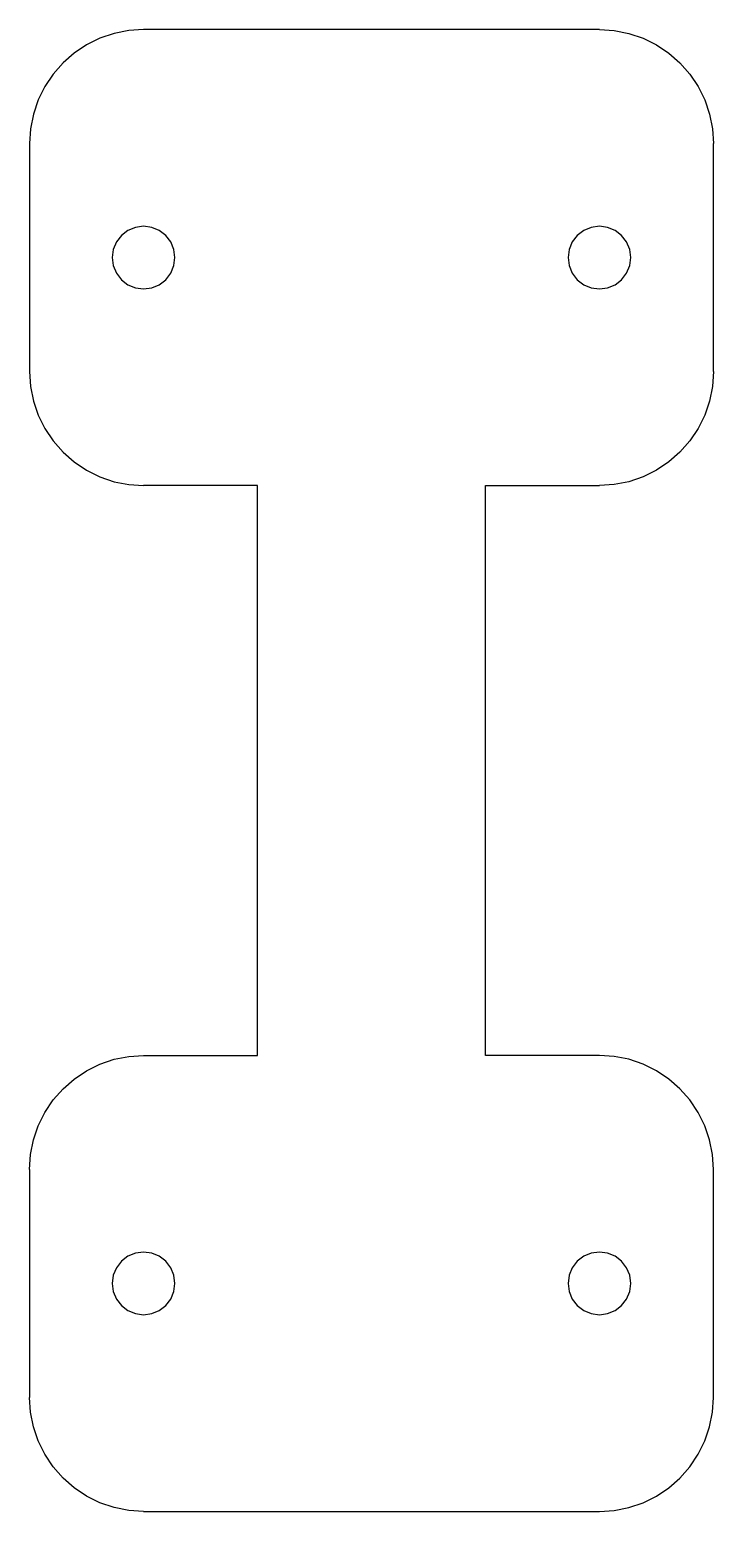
# Model space of a CAD drawing. Extents: x -36 to 32, y -48 to 101.
import ezdxf

# ---------------------------------------------------------------- set-up
doc = ezdxf.new("R2010")
doc.units = 0
doc.header["$MEASUREMENT"] = 0
doc.layers.get('0').update_dxf_attribs({"linetype": 'CONTINUOUS'})

msp = doc.modelspace()

# ---------------------------------------------------------------- linework, layer by layer
for p, q in [((-29.35, 100.04), (-30.69, 99.38)), ((-27.93, 100.52), (-29.35, 100.04)), ((-26.46, 100.81), (-27.93, 100.52)), ((-24.96, 100.91), (-26.46, 100.81)), ((20.85, 100.91), (-24.96, 100.91)), ((20.85, 100.91), (22.35, 100.81)), ((22.35, 100.81), (23.82, 100.52)), ((23.82, 100.52), (25.24, 100.04)), ((25.24, 100.04), (26.58, 99.38)), ((-31.94, 98.54), (-33.06, 97.56)), ((-30.69, 99.38), (-31.94, 98.54)), ((26.58, 99.38), (27.83, 98.54)), ((27.83, 98.54), (28.95, 97.56)), ((-33.06, 97.56), (-34.05, 96.43)), ((28.95, 97.56), (29.94, 96.43)), ((-34.05, 96.43), (-34.88, 95.18)), ((29.94, 96.43), (30.77, 95.18)), ((-35.55, 93.84), (-36.03, 92.42)), ((-34.88, 95.18), (-35.55, 93.84)), ((30.77, 95.18), (31.44, 93.84)), ((31.44, 93.84), (31.92, 92.42)), ((-36.03, 92.42), (-36.32, 90.95)), ((31.92, 92.42), (32.21, 90.95)), ((-36.32, 90.95), (-36.42, 89.46)), ((32.21, 90.95), (32.31, 89.46)), ((-36.42, 89.46), (-36.42, 66.55)), ((32.31, 66.55), (32.31, 89.46)), ((-26.54, 80.73), (-27.19, 80.23)), ((-25.78, 81.04), (-26.54, 80.73)), ((-24.96, 81.15), (-25.78, 81.04)), ((-24.15, 81.04), (-24.96, 81.15)), ((-23.39, 80.73), (-24.15, 81.04)), ((-22.74, 80.23), (-23.39, 80.73)), ((19.28, 80.73), (18.63, 80.23)), ((20.04, 81.04), (19.28, 80.73)), ((20.85, 81.15), (20.04, 81.04)), ((21.67, 81.04), (20.85, 81.15)), ((22.43, 80.73), (21.67, 81.04)), ((23.08, 80.23), (22.43, 80.73)), ((-27.69, 79.58), (-28.01, 78.82)), ((-27.19, 80.23), (-27.69, 79.58)), ((-22.24, 79.58), (-22.74, 80.23)), ((-21.92, 78.82), (-22.24, 79.58)), ((18.13, 79.58), (17.81, 78.82)), ((18.63, 80.23), (18.13, 79.58)), ((23.58, 79.58), (23.08, 80.23)), ((23.9, 78.82), (23.58, 79.58)), ((-28.01, 78.82), (-28.11, 78)), ((-28.11, 78), (-28.01, 77.19)), ((-21.81, 78), (-21.92, 78.82)), ((-21.92, 77.19), (-21.81, 78)), ((17.81, 78.82), (17.7, 78)), ((17.7, 78), (17.81, 77.19)), ((24, 78), (23.9, 78.82)), ((23.9, 77.19), (24, 78)), ((-28.01, 77.19), (-27.69, 76.43)), ((-27.69, 76.43), (-27.19, 75.77)), ((-22.74, 75.77), (-22.24, 76.43)), ((-22.24, 76.43), (-21.92, 77.19)), ((17.81, 77.19), (18.13, 76.43)), ((18.13, 76.43), (18.63, 75.77)), ((23.08, 75.77), (23.58, 76.43)), ((23.58, 76.43), (23.9, 77.19)), ((-27.19, 75.77), (-26.54, 75.27)), ((-26.54, 75.27), (-25.78, 74.96)), ((-25.78, 74.96), (-24.96, 74.85)), ((-24.96, 74.85), (-24.15, 74.96)), ((-24.15, 74.96), (-23.39, 75.27)), ((-23.39, 75.27), (-22.74, 75.77)), ((18.63, 75.77), (19.28, 75.27)), ((19.28, 75.27), (20.04, 74.96)), ((20.04, 74.96), (20.85, 74.85)), ((20.85, 74.85), (21.67, 74.96)), ((21.67, 74.96), (22.43, 75.27)), ((22.43, 75.27), (23.08, 75.77)), ((-36.42, 66.55), (-36.32, 65.05)), ((32.31, 66.55), (32.21, 65.05)), ((-36.32, 65.05), (-36.03, 63.58)), ((32.21, 65.05), (31.92, 63.58)), ((-36.03, 63.58), (-35.55, 62.16)), ((31.92, 63.58), (31.44, 62.16)), ((-35.55, 62.16), (-34.88, 60.82)), ((31.44, 62.16), (30.77, 60.82)), ((-34.88, 60.82), (-34.05, 59.57)), ((-34.05, 59.57), (-33.06, 58.45)), ((29.94, 59.57), (28.95, 58.45)), ((30.77, 60.82), (29.94, 59.57)), ((-33.06, 58.45), (-31.94, 57.46)), ((28.95, 58.45), (27.83, 57.46)), ((-31.94, 57.46), (-30.69, 56.63)), ((-30.69, 56.63), (-29.35, 55.96)), ((26.58, 56.63), (25.24, 55.96)), ((27.83, 57.46), (26.58, 56.63)), ((-29.35, 55.96), (-27.93, 55.48)), ((-27.93, 55.48), (-26.46, 55.19)), ((-26.46, 55.19), (-24.96, 55.09)), ((22.35, 55.19), (20.85, 55.09)), ((23.82, 55.48), (22.35, 55.19)), ((25.24, 55.96), (23.82, 55.48)), ((-13.51, 55.09), (-24.96, 55.09)), ((-13.51, -2.18), (-13.51, 55.09)), ((9.4, -2.18), (9.4, 55.09)), ((9.4, 55.09), (20.85, 55.09)), ((-29.35, -3.05), (-27.93, -2.57)), ((-27.93, -2.57), (-26.46, -2.28)), ((-26.46, -2.28), (-24.96, -2.18)), ((-24.96, -2.18), (-13.51, -2.18)), ((20.85, -2.18), (9.4, -2.18)), ((22.35, -2.28), (20.85, -2.18)), ((23.82, -2.57), (22.35, -2.28)), ((25.24, -3.05), (23.82, -2.57)), ((-31.94, -4.55), (-30.69, -3.72)), ((-30.69, -3.72), (-29.35, -3.05)), ((26.58, -3.72), (25.24, -3.05)), ((27.83, -4.55), (26.58, -3.72)), ((-34.05, -6.66), (-33.06, -5.54)), ((-33.06, -5.54), (-31.94, -4.55)), ((28.95, -5.54), (27.83, -4.55)), ((29.94, -6.66), (28.95, -5.54)), ((-34.88, -7.91), (-34.05, -6.66)), ((30.77, -7.91), (29.94, -6.66)), ((-35.55, -9.25), (-34.88, -7.91)), ((31.44, -9.25), (30.77, -7.91)), ((-36.03, -10.67), (-35.55, -9.25)), ((31.92, -10.67), (31.44, -9.25)), ((-36.32, -12.14), (-36.03, -10.67)), ((32.21, -12.14), (31.92, -10.67)), ((-36.42, -13.64), (-36.32, -12.14)), ((32.31, -13.64), (32.21, -12.14)), ((-36.42, -13.64), (-36.42, -36.55)), ((32.31, -36.55), (32.31, -13.64)), ((-25.78, -22.05), (-26.54, -22.36)), ((-24.96, -21.94), (-25.78, -22.05)), ((-24.15, -22.05), (-24.96, -21.94)), ((-23.39, -22.36), (-24.15, -22.05)), ((20.04, -22.05), (19.28, -22.36)), ((20.85, -21.94), (20.04, -22.05)), ((21.67, -22.05), (20.85, -21.94)), ((22.43, -22.36), (21.67, -22.05)), ((-27.69, -23.52), (-28.01, -24.28)), ((-27.19, -22.86), (-27.69, -23.52)), ((-26.54, -22.36), (-27.19, -22.86)), ((-22.74, -22.86), (-23.39, -22.36)), ((-22.24, -23.52), (-22.74, -22.86)), ((-21.92, -24.28), (-22.24, -23.52)), ((18.13, -23.52), (17.81, -24.28)), ((18.63, -22.86), (18.13, -23.52)), ((19.28, -22.36), (18.63, -22.86)), ((23.08, -22.86), (22.43, -22.36)), ((23.58, -23.52), (23.08, -22.86)), ((23.9, -24.28), (23.58, -23.52)), ((-28.01, -24.28), (-28.11, -25.09)), ((-28.11, -25.09), (-28.01, -25.91)), ((-21.81, -25.09), (-21.92, -24.28)), ((-21.92, -25.91), (-21.81, -25.09)), ((17.81, -24.28), (17.7, -25.09)), ((17.7, -25.09), (17.81, -25.91)), ((24, -25.09), (23.9, -24.28)), ((23.9, -25.91), (24, -25.09)), ((-28.01, -25.91), (-27.69, -26.67)), ((-27.69, -26.67), (-27.19, -27.32)), ((-22.74, -27.32), (-22.24, -26.67)), ((-22.24, -26.67), (-21.92, -25.91)), ((17.81, -25.91), (18.13, -26.67)), ((18.13, -26.67), (18.63, -27.32)), ((23.08, -27.32), (23.58, -26.67)), ((23.58, -26.67), (23.9, -25.91)), ((-27.19, -27.32), (-26.54, -27.82)), ((-26.54, -27.82), (-25.78, -28.13)), ((-25.78, -28.13), (-24.96, -28.24)), ((-24.96, -28.24), (-24.15, -28.13)), ((-24.15, -28.13), (-23.39, -27.82)), ((-23.39, -27.82), (-22.74, -27.32)), ((18.63, -27.32), (19.28, -27.82)), ((19.28, -27.82), (20.04, -28.13)), ((20.04, -28.13), (20.85, -28.24)), ((20.85, -28.24), (21.67, -28.13)), ((21.67, -28.13), (22.43, -27.82)), ((22.43, -27.82), (23.08, -27.32)), ((-36.32, -38.04), (-36.42, -36.55)), ((32.21, -38.04), (32.31, -36.55)), ((-36.03, -39.51), (-36.32, -38.04)), ((31.92, -39.51), (32.21, -38.04)), ((-35.55, -40.93), (-36.03, -39.51)), ((31.44, -40.93), (31.92, -39.51)), ((-34.88, -42.27), (-35.55, -40.93)), ((30.77, -42.27), (31.44, -40.93)), ((-34.05, -43.52), (-34.88, -42.27)), ((29.94, -43.52), (30.77, -42.27)), ((-33.06, -44.65), (-34.05, -43.52)), ((-31.94, -45.63), (-33.06, -44.65)), ((27.83, -45.63), (28.95, -44.65)), ((28.95, -44.65), (29.94, -43.52)), ((-30.69, -46.47), (-31.94, -45.63)), ((26.58, -46.47), (27.83, -45.63)), ((-29.35, -47.13), (-30.69, -46.47)), ((-27.93, -47.61), (-29.35, -47.13)), ((-26.46, -47.9), (-27.93, -47.61)), ((22.35, -47.9), (23.82, -47.61)), ((23.82, -47.61), (25.24, -47.13)), ((25.24, -47.13), (26.58, -46.47)), ((-24.96, -48), (-26.46, -47.9)), ((-24.96, -48), (20.85, -48)), ((20.85, -48), (22.35, -47.9))]:
    msp.add_line(p, q)

doc.saveas('drawing.dxf')
